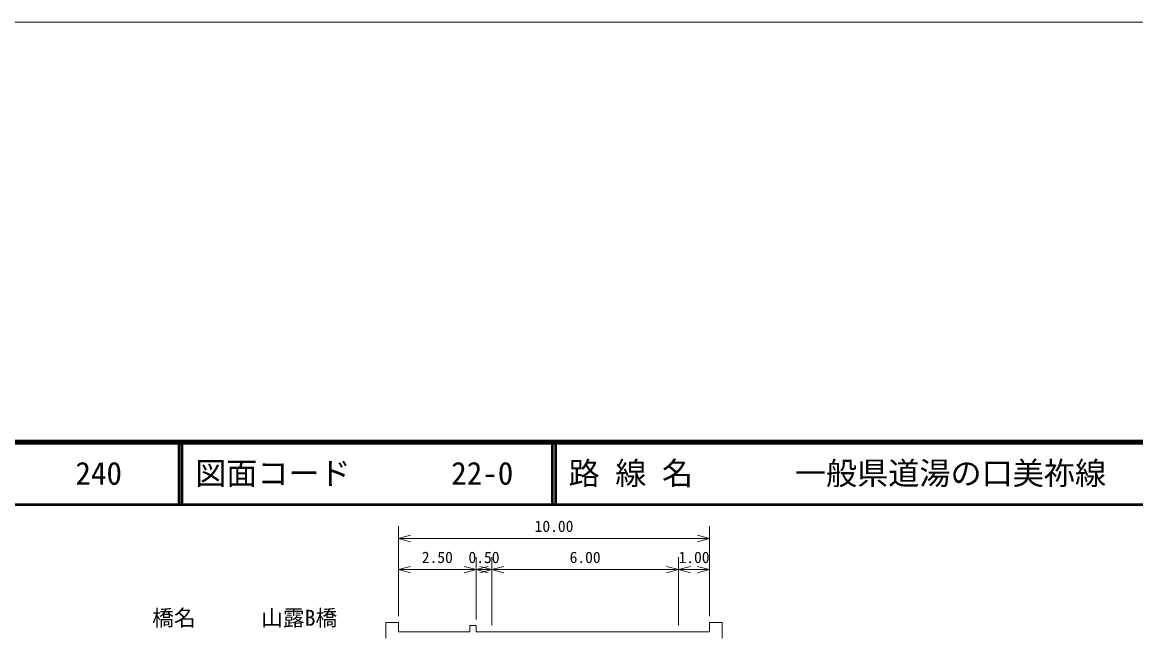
# Model space of a CAD drawing. Units: millimetres on the paper, enlarged 1000 times, with parts at other scales. Extents: x 0 to 700000, y -47500 to 447500.
# Drawn here: x 92603 to 271499, y 348240 to 447500 of the extents above; entities that cross this region are included whole.
import ezdxf
from ezdxf.enums import TextEntityAlignment as Align

# ---------------------------------------------------------------- set-up
doc = ezdxf.new("R2010")
doc.units = ezdxf.units.MM
doc.header["$LTSCALE"] = 1000
doc.layers.add('S-TTL', color=7, linetype='Continuous', lineweight=13)
doc.layers.add('作業レイヤ1', color=7, linetype='Continuous', lineweight=13)
doc.layers.add('S-TTL-TXT', color=7, linetype='Continuous')
doc.styles.add('ＭＳ ゴシック', font='')
doc.styles.get('ＭＳ ゴシック').set_extended_font_data('MS Gothic')

msp = doc.modelspace()

# ---------------------------------------------------------------- linework, layer by layer
at = {"layer": 'S-TTL', "color": 2, "lineweight": 140}
msp.add_line((680000, 380000), (40000, 380000), dxfattribs=at)
at = {"layer": 'S-TTL', "lineweight": 50}
for p, q in [((117750, 380000), (117750, 370000)), ((118250, 380000), (118250, 370000)), ((177750, 380000), (177750, 370000)), ((178250, 380000), (178250, 370000)), ((40000, 370000), (680000, 370000))]:
    msp.add_line(p, q, dxfattribs=at)
at = {"layer": 'S-TTL'}
for p, q in [((153037, 352018), (153037, 366518)), ((154969, 365036), (153037, 364518)), ((203037, 364518), (201105, 365036)), ((203037, 352018), (203037, 366518)), ((153037, 364518), (203037, 364518)), ((153037, 364518), (154969, 364000)), ((201105, 364000), (203037, 364518)), ((165537, 351518), (165537, 361518)), ((168037, 350518), (168037, 361518)), ((198037, 350518), (198037, 361518)), ((154969, 360036), (153037, 359518)), ((165537, 359518), (163605, 360036)), ((167469, 360036), (165537, 359518)), ((168037, 359518), (166105, 360036)), ((169969, 360036), (168037, 359518)), ((198037, 359518), (196105, 360036)), ((199969, 360036), (198037, 359518)), ((203037, 359518), (201105, 360036)), ((153037, 359518), (165537, 359518)), ((153037, 359518), (154969, 359000)), ((163605, 359000), (165537, 359518)), ((165537, 359518), (168037, 359518)), ((165537, 359518), (167469, 359000)), ((166105, 359000), (168037, 359518)), ((168037, 359518), (198037, 359518)), ((168037, 359518), (169969, 359000)), ((196105, 359000), (198037, 359518)), ((198037, 359518), (203037, 359518)), ((198037, 359518), (199969, 359000)), ((201105, 359000), (203037, 359518)), ((151037, 351018), (153037, 351018)), ((151037, 351018), (151037, 348518)), ((153037, 349518), (153037, 351018)), ((203037, 349518), (203037, 351018)), ((203037, 351018), (205037, 351018)), ((205037, 351018), (205037, 348518)), ((153037, 349518), (164537, 349518)), ((165537, 350518), (164537, 350518)), ((164537, 350518), (164537, 349518)), ((165537, 349518), (165537, 350518)), ((165537, 349518), (168037, 349518)), ((168037, 349518), (198037, 349518)), ((198037, 349518), (203037, 349518))]:
    msp.add_line(p, q, dxfattribs=at)
at = {"layer": '作業レイヤ1'}
msp.add_lwpolyline([(0, -47500), (700000, -47500), (700000, 447500), (0, 447500)], close=True, dxfattribs=at)

# ---------------------------------------------------------------- texts
at = {"layer": 'S-TTL', "style": 'ＭＳ ゴシック'}
for s, p in [('10.00', (178037, 365018)), ('2.50', (159287, 360018)), ('0.50', (166787, 360018)), ('6.00', (183037, 360018)), ('1.00', (200537, 360018))]:
    msp.add_text(s, height=1833, dxfattribs=at).set_placement(p, align=Align.BOTTOM_CENTER)
msp.add_text('橋名\u3000\u3000\u3000山露B橋', height=2566, dxfattribs=at).set_placement((113466, 349712), align=Align.BOTTOM_LEFT)
at = {"layer": 'S-TTL-TXT', "style": 'ＭＳ ゴシック'}
for s, p in [('240', (101142, 375000)), ('図面コード', (120380, 375000)), ('22-0', (161521, 375000)), ('路 線 名', (180380, 375000)), ('一般県道湯の口美祢線', (216734, 375000))]:
    msp.add_text(s, height=3666, dxfattribs=at).set_placement(p, align=Align.MIDDLE_LEFT)

doc.saveas('drawing.dxf')
